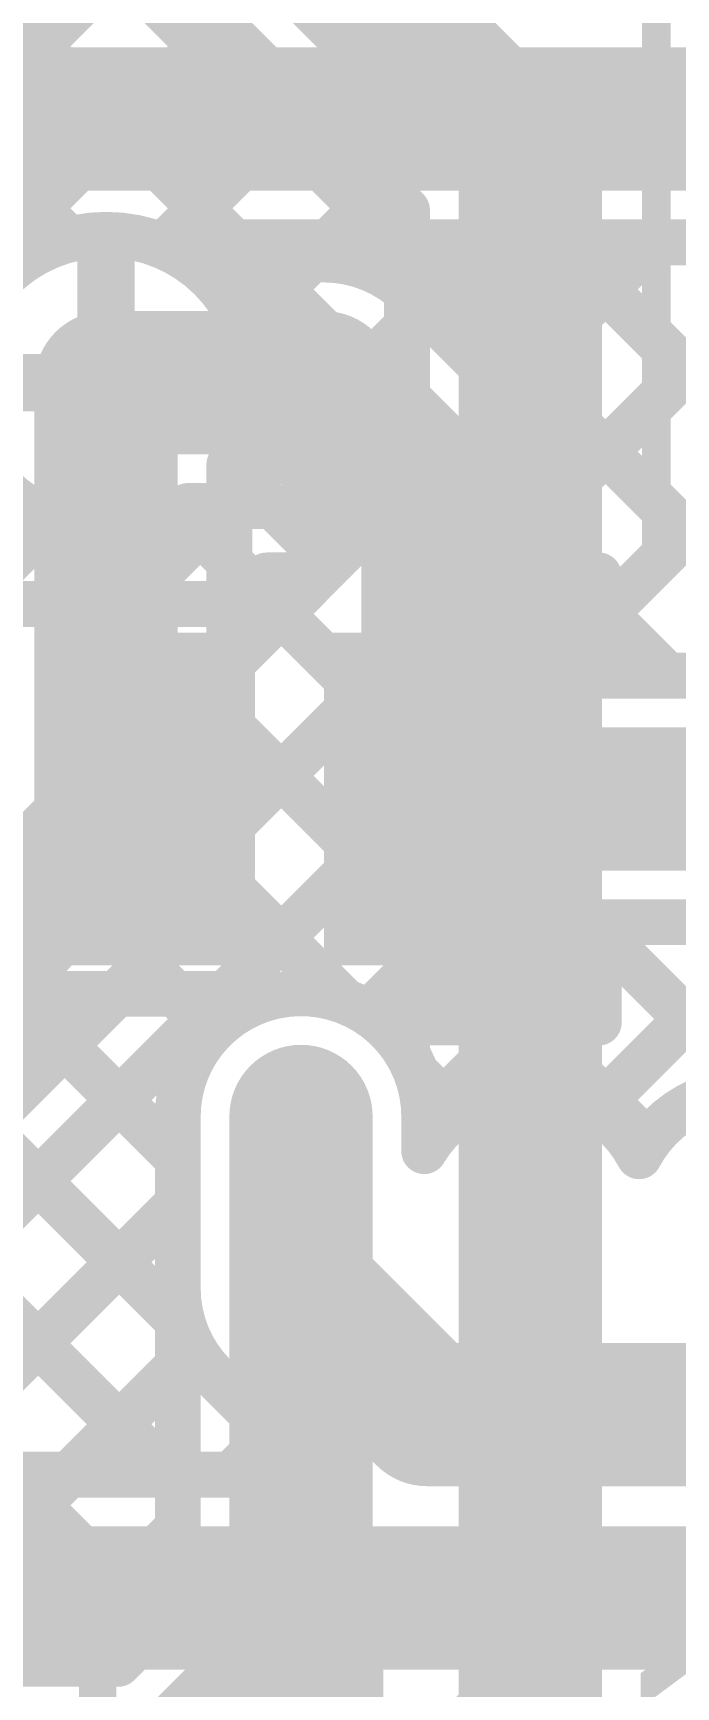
# Model space of a CAD drawing. Header units: millimetres. Extents: x -0.01 to 3.73, y -0.01 to 3.05.
# Drawn here: x 2.1663 to 2.2784, y 1.6675 to 1.956 of the extents above; entities that cross this region are included whole.
import ezdxf

# ---------------------------------------------------------------- set-up
doc = ezdxf.new("R2010")
doc.units = ezdxf.units.MM
doc.header["$MEASUREMENT"] = 0
for name, color, linetype in [('BottomLayer', 5, 'Continuous'), ('TopLayer', 1, 'Continuous'), ('TopOverlay', 2, 'Continuous'), ('TopPaste', 8, 'Continuous'), ('TopSolder', 216, 'Continuous'), ('ViaHoleLayer', 16, 'Continuous')]:
    doc.layers.add(name, color=color, linetype=linetype)
doc.styles.add('Arial', font='', dxfattribs={"height": 0.2})
doc.styles.get('Arial').set_extended_font_data('Arial')

# ---------------------------------------------------------------- blocks, each defined once
blk = doc.blocks.new('SOP_20__300_M____6')
at = {"layer": 'TopLayer'}
for points in [[(-0.17461, -0.16004), (-0.12461, -0.16004), (-0.12461, -0.18996), (-0.17461, -0.18996)], [(-0.17461, -0.21004), (-0.12461, -0.21004), (-0.12461, -0.23996), (-0.17461, -0.23996)]]:
    blk.add_hatch(color=1, dxfattribs=at).paths.add_polyline_path(points)
at = {"layer": 'TopPaste'}
for points in [[(-0.17461, -0.16004), (-0.12461, -0.16004), (-0.12461, -0.18996), (-0.17461, -0.18996)], [(-0.17461, -0.21004), (-0.12461, -0.21004), (-0.12461, -0.23996), (-0.17461, -0.23996)]]:
    blk.add_hatch(color=8, dxfattribs=at).paths.add_polyline_path(points)
at = {"layer": 'TopSolder'}
for points in [[(-0.17861, -0.15604), (-0.12061, -0.15604), (-0.12061, -0.19396), (-0.17861, -0.19396)], [(-0.17861, -0.20604), (-0.12061, -0.20604), (-0.12061, -0.24396), (-0.17861, -0.24396)]]:
    blk.add_hatch(color=216, dxfattribs=at).paths.add_polyline_path(points)
at = {"layer": 'TopOverlay', "const_width": 0.005}
blk.add_lwpolyline([(-0.105, -0.264), (0.105, -0.264)], dxfattribs=at)
at = {"layer": 'TopOverlay', "const_width": 0.0025}
blk.add_lwpolyline([(-0.10625, -0.264, 1), (-0.10375, -0.264, 1)], format="xyb", close=True, dxfattribs=at)

msp = doc.modelspace()

# ---------------------------------------------------------------- hatches: boundary and pattern name
at = {"layer": 'BottomLayer'}
h = msp.add_hatch(color=5, dxfattribs=at)
edge = h.paths.add_edge_path()
edge.add_arc((2.179, 1.895), 0.01181, 0, 360)
h = msp.add_hatch(color=5, dxfattribs=at)
edge = h.paths.add_edge_path()
edge.add_arc((2.213, 1.767), 0.01181, 0, 360)
h = msp.add_hatch(color=5, dxfattribs=at)
edge = h.paths.add_edge_path()
edge.add_arc((2.253, 1.75), 0.01181, 0, 360)
at = {"layer": 'TopLayer'}
h = msp.add_hatch(color=1, dxfattribs=at)
edge = h.paths.add_edge_path()
edge.add_arc((2.179, 1.895), 0.01181, 0, 360)
h = msp.add_hatch(color=1, dxfattribs=at)
edge = h.paths.add_edge_path()
edge.add_arc((2.213, 1.767), 0.01181, 0, 360)
h = msp.add_hatch(color=1, dxfattribs=at)
edge = h.paths.add_edge_path()
edge.add_arc((2.253, 1.75), 0.01181, 0, 360)
at = {"layer": 'ViaHoleLayer'}
h = msp.add_hatch(color=16, dxfattribs=at)
edge = h.paths.add_edge_path()
edge.add_arc((2.179, 1.895), 0.00591, 0, 360)
h = msp.add_hatch(color=16, dxfattribs=at)
edge = h.paths.add_edge_path()
edge.add_arc((2.213, 1.767), 0.00591, 0, 360)
h = msp.add_hatch(color=16, dxfattribs=at)
edge = h.paths.add_edge_path()
edge.add_arc((2.253, 1.75), 0.00591, 0, 360)

# ---------------------------------------------------------------- linework, layer by layer
at = {"layer": 'BottomLayer'}
for points, const_width in [([(1.89155, 2.201), (2.17256, 1.91999)], 0.008), ([(1.91983, 2.201), (2.2315, 1.88933)], 0.008), ([(2.09423, 2.05489), (2.2315, 1.91762)], 0.008), ([(2.18567, 2.00133), (2.253, 1.934)], 0.025), ([(2.17046, 1.98613), (2.2315, 1.92509)], 0.008), ([(1.99392, 1.7805), (2.18501, 1.97159)], 0.008), ([(2.02221, 1.7805), (2.19915, 1.95744)], 0.008), ([(2.18885, 1.91886), (2.21329, 1.9433)], 0.008), ([(2.253, 1.75), (2.253, 1.934)], 0.025), ([(2.20294, 1.90466), (2.22743, 1.92916)], 0.008), ([(2.2315, 1.77795), (2.2315, 1.92509)], 0.008), ([(2.179, 1.895), (2.179, 1.91681)], 0.01), ([(2.179, 1.817), (2.179, 1.895)], 0.025), ([(2.2005, 1.87394), (2.2315, 1.90494)], 0.008), ([(2.15719, 1.895), (2.179, 1.895)], 0.01), ([(2.179, 1.895), (2.20081, 1.895)], 0.01), ([(2.20399, 1.88856), (2.2315, 1.86105)], 0.008), ([(2.2005, 1.817), (2.2005, 1.88072)], 0.008), ([(2.2005, 1.84566), (2.2315, 1.87666)], 0.008), ([(2.2005, 1.86377), (2.2315, 1.83277)], 0.008), ([(2.2005, 1.81737), (2.2315, 1.84837)], 0.008), ([(2.2005, 1.83548), (2.2315, 1.80448)], 0.008), ([(2.121, 1.759), (2.179, 1.817)], 0.025), ([(2.11591, 1.7045), (2.2315, 1.82009)], 0.008), ([(2.19888, 1.80882), (2.22058, 1.78712)], 0.008), ([(2.1463, 1.7539), (2.1942, 1.8018)], 0.008), ([(2.18591, 1.7935), (2.19751, 1.78191)], 0.008), ([(2.22472, 1.78502), (2.2315, 1.7918)], 0.008), ([(2.17177, 1.77936), (2.1915, 1.75963)], 0.008), ([(2.213, 1.737), (2.213, 1.767)], 0.025), ([(2.15763, 1.76522), (2.19258, 1.73026)], 0.008), ([(2.1915, 1.737), (2.1915, 1.767)], 0.008), ([(2.1442, 1.7045), (2.1915, 1.7518)], 0.008), ([(2.14502, 1.74954), (2.19006, 1.7045)], 0.008), ([(2.213, 1.737), (2.235, 1.715)], 0.025), ([(2.17248, 1.7045), (2.19433, 1.72635)], 0.008), ([(2.1978, 1.7218), (2.21509, 1.7045)], 0.008), ([(2.235, 1.715), (2.343, 1.715)], 0.025), ([(2.20076, 1.7045), (2.20793, 1.71166)], 0.008), ([(1.7, 1.7045), (2.21509, 1.7045)], 0.008), ([(1.7, 1.683), (2.37, 1.683)], 0.025)]:
    msp.add_lwpolyline(points, dxfattribs=dict(at, const_width=const_width))
for points, const_width in [([(2.19715, 1.95744, 1), (2.20115, 1.95744, 1)], 0.004), ([(2.21129, 1.9433, 1), (2.21529, 1.9433, 1)], 0.004), ([(2.24675, 1.934, 1), (2.25925, 1.934, 1)], 0.0125), ([(2.24675, 1.934, 1), (2.25925, 1.934, 1)], 0.0125), ([(2.22543, 1.92916, 1), (2.22943, 1.92916, 1)], 0.004), ([(2.2295, 1.92509, 1), (2.2335, 1.92509, 1)], 0.004), ([(2.2295, 1.92509, 1), (2.2335, 1.92509, 1)], 0.004), ([(2.17056, 1.91999, 1), (2.17456, 1.91999, 1)], 0.004), ([(2.1765, 1.91681, 1), (2.1815, 1.91681, 1)], 0.005), ([(2.18685, 1.91886, 1), (2.19085, 1.91886, 1)], 0.004), ([(2.2295, 1.91762, 1), (2.2335, 1.91762, 1)], 0.004), ([(2.17275, 1.895, 1), (2.18525, 1.895, 1)], 0.0125), ([(2.20093, 1.90466, 1), (2.20493, 1.90466, 1)], 0.004), ([(2.2295, 1.90494, 1), (2.2335, 1.90494, 1)], 0.004), ([(2.1765, 1.895, 1), (2.1815, 1.895, 1)], 0.005), ([(2.1765, 1.895, 1), (2.1815, 1.895, 1)], 0.005), ([(2.1765, 1.895, 1), (2.1815, 1.895, 1)], 0.005), ([(2.19831, 1.895, 1), (2.20331, 1.895, 1)], 0.005), ([(2.20281, 1.895, 1), (2.20681, 1.895, 1)], 0.004), ([(2.20281, 1.895, 1), (2.20681, 1.895, 1)], 0.004), ([(2.2295, 1.88933, 1), (2.2335, 1.88933, 1)], 0.004), ([(2.20199, 1.88856, 1), (2.20599, 1.88856, 1)], 0.004), ([(2.1985, 1.88072, 1), (2.2025, 1.88072, 1)], 0.004), ([(2.1985, 1.88072, 1), (2.2025, 1.88072, 1)], 0.004), ([(2.2295, 1.87666, 1), (2.2335, 1.87666, 1)], 0.004), ([(2.1985, 1.87394, 1), (2.2025, 1.87394, 1)], 0.004), ([(2.1985, 1.86377, 1), (2.2025, 1.86377, 1)], 0.004), ([(2.2295, 1.86105, 1), (2.2335, 1.86105, 1)], 0.004), ([(2.2295, 1.84837, 1), (2.2335, 1.84837, 1)], 0.004), ([(2.1985, 1.84566, 1), (2.2025, 1.84566, 1)], 0.004), ([(2.1985, 1.83548, 1), (2.2025, 1.83548, 1)], 0.004), ([(2.2295, 1.83277, 1), (2.2335, 1.83277, 1)], 0.004), ([(2.17275, 1.817, 1), (2.18525, 1.817, 1)], 0.0125), ([(2.17275, 1.817, 1), (2.18525, 1.817, 1)], 0.0125), ([(2.2295, 1.82009, 1), (2.2335, 1.82009, 1)], 0.004), ([(2.1985, 1.81737, 1), (2.2025, 1.81737, 1)], 0.004), ([(2.1985, 1.817, 1), (2.2025, 1.817, 1)], 0.004), ([(2.1985, 1.817, 1), (2.2025, 1.817, 1)], 0.004), ([(2.1985, 1.817, 1), (2.2025, 1.817, 1)], 0.004), ([(2.19688, 1.80882, 1), (2.20088, 1.80882, 1)], 0.004), ([(2.2295, 1.80448, 1), (2.2335, 1.80448, 1)], 0.004), ([(2.1922, 1.8018, 1), (2.1962, 1.8018, 1)], 0.004), ([(2.1922, 1.8018, 1), (2.1962, 1.8018, 1)], 0.004), ([(2.1922, 1.8018, 1), (2.1962, 1.8018, 1)], 0.004), ([(2.18391, 1.7935, 1), (2.18791, 1.7935, 1)], 0.004), ([(2.2295, 1.7918, 1), (2.2335, 1.7918, 1)], 0.004), ([(2.21858, 1.78712, 1), (2.22258, 1.78712, 1)], 0.004), ([(2.22272, 1.78502, 1), (2.22672, 1.78502, 1)], 0.004), ([(2.16977, 1.77936, 1), (2.17377, 1.77936, 1)], 0.004), ([(2.19551, 1.78191, 1), (2.19951, 1.78191, 1)], 0.004), ([(2.2295, 1.77795, 1), (2.2335, 1.77795, 1)], 0.004), ([(2.2295, 1.77795, 1), (2.2335, 1.77795, 1)], 0.004), ([(2.20675, 1.767, 1), (2.21925, 1.767, 1)], 0.0125), ([(2.1895, 1.767, 1), (2.1935, 1.767, 1)], 0.004), ([(2.1895, 1.767, 1), (2.1935, 1.767, 1)], 0.004), ([(2.1895, 1.75963, 1), (2.1935, 1.75963, 1)], 0.004), ([(2.24675, 1.75, 1), (2.25925, 1.75, 1)], 0.0125), ([(2.1895, 1.7518, 1), (2.1935, 1.7518, 1)], 0.004), ([(2.20675, 1.737, 1), (2.21925, 1.737, 1)], 0.0125), ([(2.20675, 1.737, 1), (2.21925, 1.737, 1)], 0.0125), ([(2.1895, 1.737, 1), (2.1935, 1.737, 1)], 0.004), ([(2.1895, 1.737, 1), (2.1935, 1.737, 1)], 0.004), ([(2.1895, 1.737, 1), (2.1935, 1.737, 1)], 0.004), ([(2.19058, 1.73026, 1), (2.19458, 1.73026, 1)], 0.004), ([(2.19233, 1.72635, 1), (2.19633, 1.72635, 1)], 0.004), ([(2.1958, 1.7218, 1), (2.1998, 1.7218, 1)], 0.004), ([(2.1958, 1.7218, 1), (2.1998, 1.7218, 1)], 0.004), ([(2.1958, 1.7218, 1), (2.1998, 1.7218, 1)], 0.004), ([(2.22875, 1.715, 1), (2.24125, 1.715, 1)], 0.0125), ([(2.22875, 1.715, 1), (2.24125, 1.715, 1)], 0.0125), ([(2.20593, 1.71166, 1), (2.20993, 1.71166, 1)], 0.004), ([(2.17048, 1.7045, 1), (2.17448, 1.7045, 1)], 0.004), ([(2.18806, 1.7045, 1), (2.19206, 1.7045, 1)], 0.004), ([(2.19876, 1.7045, 1), (2.20276, 1.7045, 1)], 0.004), ([(2.21309, 1.7045, 1), (2.21709, 1.7045, 1)], 0.004), ([(2.21309, 1.7045, 1), (2.21709, 1.7045, 1)], 0.004)]:
    msp.add_lwpolyline(points, format="xyb", close=True, dxfattribs=dict(at, const_width=const_width))
at = {"layer": 'BottomLayer', "const_width": 0.008}
for points in [[(2.1575, 1.88072, -1.346429), (2.20481, 1.895)], [(2.20481, 1.895, -0.147641), (2.2005, 1.88072)], [(2.2005, 1.817, -0.198912), (2.1942, 1.8018)], [(2.2005, 1.817, -0.198912), (2.1942, 1.8018)], [(2.1915, 1.767, -0.762961), (2.2315, 1.77795)], [(2.1978, 1.7218, -0.198912), (2.1915, 1.737)], [(2.1978, 1.7218, -0.198912), (2.1915, 1.737)]]:
    msp.add_lwpolyline(points, format="xyb", dxfattribs=at)
at = {"layer": 'TopLayer'}
for points, const_width in [([(1.654, 1.941), (3.5865, 1.941)], 0.025), ([(1.678, 1.9195), (2.17088, 1.9195)], 0.008), ([(2.11648, 1.9195), (2.17959, 1.85639)], 0.008), ([(2.179, 1.895), (2.179, 1.91681)], 0.01), ([(2.18712, 1.9195), (3.548, 1.9195)], 0.008), ([(2.20133, 1.9195), (2.20433, 1.9165)], 0.008), ([(2.21477, 1.9165), (2.21777, 1.9195)], 0.008), ([(2.22962, 1.9195), (2.30523, 1.84389)], 0.008), ([(2.23448, 1.90792), (2.24606, 1.9195)], 0.008), ([(2.24862, 1.89378), (2.27434, 1.9195)], 0.008), ([(2.2575, 1.87437), (2.30263, 1.9195)], 0.008), ([(2.2579, 1.9195), (2.383, 1.7944)], 0.008), ([(2.26496, 1.85355), (2.33091, 1.9195)], 0.008), ([(2.19328, 1.9165), (2.217, 1.9165)], 0.008), ([(2.2322, 1.9102), (2.2512, 1.8912)], 0.008), ([(2.179, 1.895), (2.217, 1.895)], 0.025), ([(2.217, 1.895), (2.236, 1.876)], 0.025), ([(2.15719, 1.895), (2.179, 1.895)], 0.01), ([(2.179, 1.87319), (2.179, 1.895)], 0.01), ([(2.236, 1.82239), (2.236, 1.876)], 0.025), ([(2.2575, 1.86139), (2.2575, 1.876)], 0.008), ([(2.18295, 1.85639), (2.20006, 1.8735)], 0.008), ([(2.19172, 1.87254), (2.20704, 1.85723)], 0.008), ([(2.19328, 1.8735), (2.20809, 1.8735)], 0.008), ([(2.20809, 1.8735), (2.2145, 1.86709)], 0.008), ([(2.15467, 1.85639), (2.16934, 1.87106)], 0.008), ([(2.2145, 1.86139), (2.2145, 1.86709)], 0.008), ([(2.20704, 1.86139), (2.2145, 1.86139)], 0.008), ([(2.20704, 1.85639), (2.20704, 1.86139)], 0.008), ([(2.2575, 1.86139), (2.26496, 1.86139)], 0.008), ([(2.25944, 1.86139), (2.26496, 1.85587)], 0.008), ([(2.26496, 1.84389), (2.26496, 1.86139)], 0.008), ([(2.16204, 1.85639), (2.20704, 1.85639)], 0.008), ([(2.26496, 1.85587), (2.27694, 1.84389)], 0.008), ([(2.26496, 1.84389), (2.30961, 1.84389)], 0.008), ([(2.236, 1.82239), (2.30961, 1.82239)], 0.025), ([(2.236, 1.78739), (2.236, 1.82239)], 0.01), ([(2.26446, 1.76819), (2.29716, 1.80089)], 0.008), ([(2.26496, 1.80089), (2.3007, 1.80089)], 0.008), ([(2.26496, 1.79698), (2.26887, 1.80089)], 0.008), ([(2.26496, 1.78339), (2.26496, 1.80089)], 0.008), ([(2.26496, 1.79931), (2.29285, 1.77142)], 0.008), ([(2.08459, 1.67317), (2.19981, 1.78839)], 0.008), ([(2.13445, 1.78839), (2.1915, 1.73134)], 0.008), ([(2.14645, 1.76332), (2.17152, 1.78839)], 0.008), ([(2.16204, 1.78839), (2.20704, 1.78839)], 0.008), ([(2.16274, 1.78839), (2.1915, 1.75963)], 0.008), ([(2.19102, 1.78839), (2.19751, 1.78191)], 0.008), ([(2.22691, 1.78339), (2.26496, 1.78339)], 0.008), ([(2.2345, 1.76652), (2.25137, 1.78339)], 0.008), ([(2.25259, 1.78339), (2.2735, 1.76249)], 0.008), ([(2.213, 1.673), (2.213, 1.767)], 0.025), ([(2.23312, 1.77458), (2.24033, 1.76737)], 0.008), ([(2.1915, 1.68191), (2.1915, 1.767)], 0.008), ([(2.2345, 1.76095), (2.2345, 1.767)], 0.008), ([(2.253, 1.661), (2.253, 1.75)], 0.025), ([(2.1112, 1.6715), (2.1915, 1.7518)], 0.008), ([(2.14502, 1.74954), (2.1915, 1.70306)], 0.008), ([(2.10049, 1.7375), (2.16649, 1.6715)], 0.008), ([(2.13105, 1.73523), (2.18794, 1.67834)], 0.008), ([(2.13948, 1.6715), (2.1915, 1.72352)], 0.008), ([(2.16776, 1.6715), (2.1915, 1.69524)], 0.008), ([(2.18109, 1.6715), (2.1915, 1.68191)], 0.008), ([(2.19, 1.65), (2.213, 1.673)], 0.025), ([(2.09991, 1.6715), (2.18109, 1.6715)], 0.008), ([(2.181, 1.589), (2.253, 1.661)], 0.025)]:
    msp.add_lwpolyline(points, dxfattribs=dict(at, const_width=const_width))
at = {"layer": 'TopLayer', "const_width": 0.008}
for points in [[(2.19328, 1.8735, -1.142838), (2.17088, 1.9195)], [(2.18712, 1.9195, -0.066658), (2.19328, 1.9165)], [(2.217, 1.9165, -0.198912), (2.2322, 1.9102)], [(2.217, 1.9165, -0.198912), (2.2322, 1.9102)], [(2.2512, 1.8912, -0.198912), (2.2575, 1.876)], [(2.2512, 1.8912, -0.198912), (2.2575, 1.876)], [(2.1915, 1.767, -0.334131), (2.20704, 1.78766)], [(2.22691, 1.78339, -0.220253), (2.2345, 1.767)], [(2.2345, 1.76095, -0.585895), (2.272, 1.76006)], [(2.272, 1.76006, -0.619938), (2.3105, 1.75906)]]:
    msp.add_lwpolyline(points, format="xyb", dxfattribs=at)
at = {"layer": 'TopLayer'}
for points, const_width in [([(2.16888, 1.9195, 1), (2.17288, 1.9195, 1)], 0.004), ([(2.16888, 1.9195, 1), (2.17288, 1.9195, 1)], 0.004), ([(2.1765, 1.91681, 1), (2.1815, 1.91681, 1)], 0.005), ([(2.18512, 1.9195, 1), (2.18912, 1.9195, 1)], 0.004), ([(2.18512, 1.9195, 1), (2.18912, 1.9195, 1)], 0.004), ([(2.19933, 1.9195, 1), (2.20333, 1.9195, 1)], 0.004), ([(2.21577, 1.9195, 1), (2.21977, 1.9195, 1)], 0.004), ([(2.22762, 1.9195, 1), (2.23162, 1.9195, 1)], 0.004), ([(2.24406, 1.9195, 1), (2.24806, 1.9195, 1)], 0.004), ([(2.2559, 1.9195, 1), (2.2599, 1.9195, 1)], 0.004), ([(2.27234, 1.9195, 1), (2.27634, 1.9195, 1)], 0.004), ([(2.19128, 1.9165, 1), (2.19528, 1.9165, 1)], 0.004), ([(2.19128, 1.9165, 1), (2.19528, 1.9165, 1)], 0.004), ([(2.20233, 1.9165, 1), (2.20633, 1.9165, 1)], 0.004), ([(2.21277, 1.9165, 1), (2.21677, 1.9165, 1)], 0.004), ([(2.215, 1.9165, 1), (2.219, 1.9165, 1)], 0.004), ([(2.215, 1.9165, 1), (2.219, 1.9165, 1)], 0.004), ([(2.215, 1.9165, 1), (2.219, 1.9165, 1)], 0.004), ([(2.2302, 1.9102, 1), (2.2342, 1.9102, 1)], 0.004), ([(2.2302, 1.9102, 1), (2.2342, 1.9102, 1)], 0.004), ([(2.2302, 1.9102, 1), (2.2342, 1.9102, 1)], 0.004), ([(2.23248, 1.90792, 1), (2.23648, 1.90792, 1)], 0.004), ([(2.17275, 1.895, 1), (2.18525, 1.895, 1)], 0.0125), ([(2.21075, 1.895, 1), (2.22325, 1.895, 1)], 0.0125), ([(2.21075, 1.895, 1), (2.22325, 1.895, 1)], 0.0125), ([(2.1765, 1.895, 1), (2.1815, 1.895, 1)], 0.005), ([(2.1765, 1.895, 1), (2.1815, 1.895, 1)], 0.005), ([(2.1765, 1.895, 1), (2.1815, 1.895, 1)], 0.005), ([(2.24662, 1.89378, 1), (2.25062, 1.89378, 1)], 0.004), ([(2.2492, 1.8912, 1), (2.2532, 1.8912, 1)], 0.004), ([(2.2492, 1.8912, 1), (2.2532, 1.8912, 1)], 0.004), ([(2.2492, 1.8912, 1), (2.2532, 1.8912, 1)], 0.004), ([(2.22975, 1.876, 1), (2.24225, 1.876, 1)], 0.0125), ([(2.22975, 1.876, 1), (2.24225, 1.876, 1)], 0.0125), ([(2.2555, 1.876, 1), (2.2595, 1.876, 1)], 0.004), ([(2.2555, 1.876, 1), (2.2595, 1.876, 1)], 0.004), ([(2.2555, 1.876, 1), (2.2595, 1.876, 1)], 0.004), ([(2.2555, 1.87437, 1), (2.2595, 1.87437, 1)], 0.004), ([(2.1765, 1.87319, 1), (2.1815, 1.87319, 1)], 0.005), ([(2.18972, 1.87254, 1), (2.19372, 1.87254, 1)], 0.004), ([(2.19128, 1.8735, 1), (2.19528, 1.8735, 1)], 0.004), ([(2.19128, 1.8735, 1), (2.19528, 1.8735, 1)], 0.004), ([(2.19806, 1.8735, 1), (2.20206, 1.8735, 1)], 0.004), ([(2.20609, 1.8735, 1), (2.21009, 1.8735, 1)], 0.004), ([(2.20609, 1.8735, 1), (2.21009, 1.8735, 1)], 0.004), ([(2.16734, 1.87106, 1), (2.17134, 1.87106, 1)], 0.004), ([(2.2125, 1.86709, 1), (2.2165, 1.86709, 1)], 0.004), ([(2.2125, 1.86709, 1), (2.2165, 1.86709, 1)], 0.004), ([(2.20504, 1.86139, 1), (2.20904, 1.86139, 1)], 0.004), ([(2.20504, 1.86139, 1), (2.20904, 1.86139, 1)], 0.004), ([(2.2125, 1.86139, 1), (2.2165, 1.86139, 1)], 0.004), ([(2.2125, 1.86139, 1), (2.2165, 1.86139, 1)], 0.004), ([(2.2555, 1.86139, 1), (2.2595, 1.86139, 1)], 0.004), ([(2.2555, 1.86139, 1), (2.2595, 1.86139, 1)], 0.004), ([(2.25744, 1.86139, 1), (2.26144, 1.86139, 1)], 0.004), ([(2.26296, 1.86139, 1), (2.26696, 1.86139, 1)], 0.004), ([(2.26296, 1.86139, 1), (2.26696, 1.86139, 1)], 0.004), ([(2.20504, 1.85723, 1), (2.20904, 1.85723, 1)], 0.004), ([(2.17759, 1.85639, 1), (2.18159, 1.85639, 1)], 0.004), ([(2.18095, 1.85639, 1), (2.18495, 1.85639, 1)], 0.004), ([(2.20504, 1.85639, 1), (2.20904, 1.85639, 1)], 0.004), ([(2.20504, 1.85639, 1), (2.20904, 1.85639, 1)], 0.004), ([(2.26296, 1.85587, 1), (2.26696, 1.85587, 1)], 0.004), ([(2.26296, 1.85587, 1), (2.26696, 1.85587, 1)], 0.004), ([(2.26296, 1.85355, 1), (2.26696, 1.85355, 1)], 0.004), ([(2.26296, 1.84389, 1), (2.26696, 1.84389, 1)], 0.004), ([(2.26296, 1.84389, 1), (2.26696, 1.84389, 1)], 0.004), ([(2.27494, 1.84389, 1), (2.27894, 1.84389, 1)], 0.004), ([(2.22975, 1.82239, 1), (2.24225, 1.82239, 1)], 0.0125), ([(2.22975, 1.82239, 1), (2.24225, 1.82239, 1)], 0.0125), ([(2.2335, 1.82239, 1), (2.2385, 1.82239, 1)], 0.005), ([(2.26296, 1.80089, 1), (2.26696, 1.80089, 1)], 0.004), ([(2.26296, 1.80089, 1), (2.26696, 1.80089, 1)], 0.004), ([(2.26296, 1.79931, 1), (2.26696, 1.79931, 1)], 0.004), ([(2.26687, 1.80089, 1), (2.27087, 1.80089, 1)], 0.004), ([(2.26296, 1.79698, 1), (2.26696, 1.79698, 1)], 0.004), ([(2.16074, 1.78839, 1), (2.16474, 1.78839, 1)], 0.004), ([(2.16952, 1.78839, 1), (2.17352, 1.78839, 1)], 0.004), ([(2.18902, 1.78839, 1), (2.19302, 1.78839, 1)], 0.004), ([(2.19781, 1.78839, 1), (2.20181, 1.78839, 1)], 0.004), ([(2.20504, 1.78839, 1), (2.20904, 1.78839, 1)], 0.004), ([(2.2335, 1.78739, 1), (2.2385, 1.78739, 1)], 0.005), ([(2.20504, 1.78766, 1), (2.20904, 1.78766, 1)], 0.004), ([(2.22491, 1.78339, 1), (2.22891, 1.78339, 1)], 0.004), ([(2.22491, 1.78339, 1), (2.22891, 1.78339, 1)], 0.004), ([(2.24937, 1.78339, 1), (2.25337, 1.78339, 1)], 0.004), ([(2.25059, 1.78339, 1), (2.25459, 1.78339, 1)], 0.004), ([(2.26296, 1.78339, 1), (2.26696, 1.78339, 1)], 0.004), ([(2.26296, 1.78339, 1), (2.26696, 1.78339, 1)], 0.004), ([(2.19551, 1.78191, 1), (2.19951, 1.78191, 1)], 0.004), ([(2.20675, 1.767, 1), (2.21925, 1.767, 1)], 0.0125), ([(2.23112, 1.77458, 1), (2.23512, 1.77458, 1)], 0.004), ([(2.26246, 1.76819, 1), (2.26646, 1.76819, 1)], 0.004), ([(2.1895, 1.767, 1), (2.1935, 1.767, 1)], 0.004), ([(2.1895, 1.767, 1), (2.1935, 1.767, 1)], 0.004), ([(2.2325, 1.767, 1), (2.2365, 1.767, 1)], 0.004), ([(2.2325, 1.767, 1), (2.2365, 1.767, 1)], 0.004), ([(2.2325, 1.76652, 1), (2.2365, 1.76652, 1)], 0.004), ([(2.23833, 1.76737, 1), (2.24233, 1.76737, 1)], 0.004), ([(2.2715, 1.76249, 1), (2.2755, 1.76249, 1)], 0.004), ([(2.1895, 1.75963, 1), (2.1935, 1.75963, 1)], 0.004), ([(2.2325, 1.76095, 1), (2.2365, 1.76095, 1)], 0.004), ([(2.2325, 1.76095, 1), (2.2365, 1.76095, 1)], 0.004), ([(2.27, 1.76006, 1), (2.274, 1.76006, 1)], 0.004), ([(2.27, 1.76006, 1), (2.274, 1.76006, 1)], 0.004), ([(2.24675, 1.75, 1), (2.25925, 1.75, 1)], 0.0125), ([(2.1895, 1.7518, 1), (2.1935, 1.7518, 1)], 0.004), ([(2.1895, 1.73134, 1), (2.1935, 1.73134, 1)], 0.004), ([(2.1895, 1.72352, 1), (2.1935, 1.72352, 1)], 0.004), ([(2.1895, 1.70306, 1), (2.1935, 1.70306, 1)], 0.004), ([(2.1895, 1.69524, 1), (2.1935, 1.69524, 1)], 0.004), ([(2.1895, 1.68191, 1), (2.1935, 1.68191, 1)], 0.004), ([(2.1895, 1.68191, 1), (2.1935, 1.68191, 1)], 0.004), ([(2.20675, 1.673, 1), (2.21925, 1.673, 1)], 0.0125), ([(2.20675, 1.673, 1), (2.21925, 1.673, 1)], 0.0125), ([(2.18594, 1.67834, 1), (2.18994, 1.67834, 1)], 0.004), ([(2.16449, 1.6715, 1), (2.16849, 1.6715, 1)], 0.004), ([(2.16576, 1.6715, 1), (2.16976, 1.6715, 1)], 0.004), ([(2.17909, 1.6715, 1), (2.18309, 1.6715, 1)], 0.004), ([(2.17909, 1.6715, 1), (2.18309, 1.6715, 1)], 0.004), ([(2.24675, 1.661, 1), (2.25925, 1.661, 1)], 0.0125), ([(2.24675, 1.661, 1), (2.25925, 1.661, 1)], 0.0125)]:
    msp.add_lwpolyline(points, format="xyb", close=True, dxfattribs=dict(at, const_width=const_width))

# ---------------------------------------------------------------- block references
at = {"rotation": 90}
msp.add_blockref('SOP_20__300_M____6', (2.011, 1.972), dxfattribs=at)

# ---------------------------------------------------------------- texts
at = {"layer": 'TopOverlay', "style": 'Arial'}
msp.add_text('LED1', height=0.05, dxfattribs=at).set_placement((2.12969, 1.62801))

doc.saveas('drawing.dxf')
